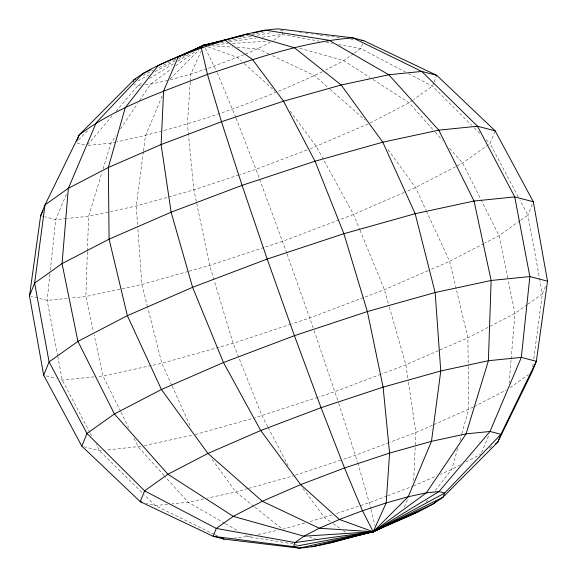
<?xml version="1.0" encoding="UTF-8"?>
<svg xmlns="http://www.w3.org/2000/svg" width="577" height="577" viewBox="0 0 577 577"><rect width="100%" height="100%" fill="white"/><g stroke="black" fill="none" stroke-linecap="round" stroke-linejoin="round"><path stroke-width="0.43" stroke-dasharray="2.88 2.16" d="M87.387 251.94L85.865 296.52L93.38 331.443M87.415 251.053L88.606 216.281L101.985 172.379M413.651 480.641L415.26 445.833M415.303 444.939L415.88 432.447L408.386 381.714M190.266 82.093L187.402 123.911L188.455 134.6M190.331 81.198L190.814 74.08L201.265 50.855M509.102 383.33L511.049 360.019M511.121 359.118L514.944 313.39L508.171 280.191M49.954 273.786L47.148 300.429L57.722 356.189M50.329 270.231L55.666 219.613L67.148 192.451M143.399 151.693L136.23 206.025L137.766 227.417M143.514 150.806L145.512 135.667L162.195 95.97M532.686 366.77L533.278 362.327M533.747 358.771L542.373 293.873L545.9 285.146M457.619 448.517L451.741 469.332L435.296 490.392M459.826 440.713L461.542 434.647M461.788 433.781L468.647 409.504L468.207 366.496M103.038 168.938L110.914 143.118L115.934 135.653M362.594 43.859L360.69 48.562L354.336 53.084M433.738 82.821L432.397 86.146L413.442 99.633M434.077 81.992L436.767 75.349M518.225 196.815L490.017 143.529L495.153 130.842M532.297 204.272L527.912 215.106L539.769 279.708M481.506 452.563L489.26 434.322M404.304 507.183L407.802 499.033M120.456 128.938L137.535 103.579M139.547 100.593L150.604 84.177L171.448 68.923M425.977 502.329L428.718 498.816M87.56 144.849L111.924 116.172M115.984 111.397L138.018 85.454L142.613 82.648M78.544 140.103L88.425 129.775M170.064 78.991L198.697 50.336M175.754 65.764L195.884 51.036M273.693 40.325L281.915 34.469L283.588 30.35L280.076 31.007M353.629 53.589L343.741 60.628L325.673 70.019M412.714 100.153L409.064 102.749L369.064 123.536M488.575 144.56L462.588 163.053L456.212 166.364M519.978 220.753L499.076 235.632L484.716 243.09M520.699 220.241L527.912 215.106L519.913 199.995M527.212 304.656L514.944 313.39L467.918 337.833L439.349 350.253M527.933 304.144L542.373 293.873L539.935 280.595M510.104 387.672L528.33 374.704M489.282 448.192L492.102 446.18M149.493 78.436L174.73 63.008M177.788 61.14L190.792 53.192M137.788 80.975L149.573 74.592M155.069 71.62L175.502 60.556M178.646 58.854L186.501 54.606M270.714 42.006L257.724 48.756L244.828 54.361M322.529 71.649C257.061 102.742 187.929 126.846 116.965 141.812M455.419 166.775L415.563 187.489L404.953 192.105M483.923 243.508L449.627 261.331L428.985 270.303M473.349 407.059L433.19 424.917M474.135 406.648L506.296 389.937M460.381 464.838L451.741 469.332L440.323 474.294M465.877 461.982L480.807 454.222M142.786 75.457L153.222 70.286M158.841 67.509L172.487 60.751M173.288 60.354L175.696 59.157M244.021 54.714L207.742 68.483M368.234 123.896L310.426 148.7M404.138 192.458L353.535 214.464L282.579 241.323L264.764 247.208M428.163 270.663L384.405 289.69L364.282 297.306M438.534 350.607L405.883 364.801L381.678 373.968M432.368 425.278L415.88 432.447L389.893 442.285M413.406 486L436.241 476.068M307.072 149.97L255.936 169.328L239.787 174.672M363.445 297.624L309.799 317.934L291.897 323.848M380.842 374.285L334.927 391.66L318.814 396.99M389.049 442.602L355.519 455.296L342.774 459.508M386.922 496.018L369.547 502.596L335.525 513.847M387.751 495.708L412.577 486.31M206.898 68.764L190.814 74.08L169.638 80.023M238.936 174.954L193.894 189.847L136.23 206.025L88.606 216.281L67.242 218.438M263.92 247.49L209.639 265.442L189.047 271.219M291.046 324.13L233.101 343.293L161.834 363.294L152.169 365.371M317.97 397.272L255.128 417.705M295.172 475.246L341.923 459.79M332.128 514.972L309.084 521.824M188.189 271.457L141.855 284.461L85.865 296.52L70.906 298.028M195.069 434.56L254.269 417.95M247.865 488.611L235.813 491.986L207.237 498.146M248.723 488.366L293.477 475.809M304.807 523.022L282.579 529.26L254.659 507.01M241.258 36.95L248.225 35.406M251.709 34.634L265.651 31.547M167.929 80.448L150.604 84.177L144.733 84.776M116.1 142L110.914 143.118L87.87 145.44M151.289 365.558L102.958 375.966L97.65 376.507M140.846 446.295L105.663 450.147M144.344 445.538L192.458 435.181M203.775 498.889L188.189 502.242L172.162 503.865M251.435 535.968L234.68 538.053M258.359 534.475L278.251 530.191M228.341 40.664L251.139 36.409M257.277 35.262L272.185 32.478M220.659 42.922L225.982 42.186M229.538 41.695L256.174 38.024M262.384 37.166L281.915 34.469L319.088 41.118M140.536 85.194L138.018 85.454L133.922 84.379M66.348 218.532L55.666 219.613L44.826 216.779M67.386 298.381L47.148 300.429L31.172 296.253M94.109 376.86L62.251 380.084L59.719 379.421M101.263 450.594L99.504 450.767L84.372 446.814M167.712 504.312L155.249 505.575L146.075 503.173M216.375 44.436L228.059 43.693M232.553 43.405L268.514 41.104M211.882 45.771L232.553 47.119M237.053 47.408L257.724 48.756L269.113 54.151M299.643 32.42L301.425 32.651M305.889 33.228L307.671 33.459M311.241 33.92L313.022 34.151M316.593 34.613L319.269 34.959M320.156 35.074L325.507 35.767M326.402 35.882L330.859 36.459M331.753 36.575L341.562 37.844M350.484 38.991L353.16 39.337M293.138 543.916L247.973 536.711L244.093 534.475M294.018 544.053L296.679 544.479M326.171 42.388L332.366 43.499M338.562 44.602L360.69 48.562L405.306 71.945M76.914 142.901L85.302 145.094M41.486 215.906L43.989 216.555M46.218 375.894L56.344 378.541M299.744 48.302L343.741 60.628L370.023 77.57M309.265 536.985L315.287 538.723M208.016 46.78L237.573 57.52L241.583 61.126M272.373 55.695L314.674 75.731L329.445 88.714M214.334 534.389L155.249 505.575L144.358 494.864M215.142 534.785L217.572 535.968M408.494 73.618L432.397 86.146L471.654 125.245M224.684 523.281L188.189 502.242L164.705 476.22M225.456 523.728L238.654 531.338M373.023 79.511L409.064 102.749L432.851 129.551M330.253 521.565L324.469 517.504L301.49 486.591M333.145 523.591L340.38 528.662M343.272 530.696L345.435 532.218M253.959 506.455L235.813 491.986L211.059 457.965M330.116 89.305L365.032 119.994M244.259 63.535L275.005 91.202M141.798 492.347L99.504 450.767L96.15 444.413M474.186 127.762L479.884 133.438M486.216 139.749L490.017 143.529M164.106 475.549L138.22 446.858L133.814 437.993M435.231 132.227L442.371 140.269M449.505 148.311L462.588 163.053L480.634 198.942M290.188 111.152L316.297 146.479L353.535 214.464L359.637 229.343M388.083 149.703L415.563 187.489L426.042 210.208M89.875 432.505L62.251 380.084L57.888 357.069M90.293 433.298L91.967 436.472M267.793 426.843L261.987 415.779L233.101 343.293L214.276 280.84M268.204 427.629L288.089 465.545M205.376 48.353L216.938 72.002M481.03 199.743L499.076 235.632L507.991 279.318M120.593 411.415L102.958 375.966L94.13 334.934M120.99 412.216L128.606 427.521M426.417 211.023L449.627 261.331L467.918 337.833L468.199 365.602M171.766 385.234L161.834 363.294L147.784 307.851M172.134 386.042L190.165 425.862M217.284 72.825L235.741 117.383M359.976 230.165L384.405 289.69L389.093 306.091M236.065 118.22L255.936 169.328L286.762 253.108M287.065 253.952L313.838 329.799M314.126 330.643L338.497 402.688M338.771 403.539L357.56 462.177M214.024 279.982L209.639 265.442L196.454 202.152M357.812 463.035L370.975 508.748M389.345 306.957L405.883 364.801L408.256 380.82M147.561 306.986L141.855 284.461L137.831 228.312M371.177 509.621L374.834 525.431M196.274 201.272L193.894 189.847L188.542 135.494"/><path stroke-width="0.87" d="M29.492 295.821L40.65 215.683L45.02 204.893L79.244 134.838L133.951 79.828C154.86 64.097 180.594 56.784 203.789 45.244C228.405 39.625 252.517 30.689 277.847 28.85L352.951 37.873L363.863 40.722L436.767 75.349L495.153 130.842L533.314 201.77L547.508 281.179L536.35 361.317L531.98 372.107L497.756 442.162L443.049 497.172C422.14 512.903 396.406 520.216 373.211 531.756C348.595 537.375 324.483 546.311 299.153 548.15L224.049 539.127L213.137 536.278L140.233 501.651L81.847 446.158L43.686 375.23L29.492 295.821L34.627 283.127L45.02 204.893L68.353 188.29L108.353 167.496L161.12 144.553L221.481 121.704L283.523 101.191L341.187 85.014L388.811 74.758L421.751 71.425L436.767 75.349M76.705 141.113L79.244 134.838C117.412 106.392 163.579 91.584 207.453 74.404C254.919 58.897 302.802 41.695 352.951 37.873L421.751 71.425L477.496 126.233L514.749 196.916L529.852 276.571L521.334 357.387L490.017 431.466L438.982 491.546L373.211 531.756L311.731 546.881M133.287 81.48L133.951 79.828L135.559 79.035M43.686 375.23L49.088 361.894L34.627 283.127L62.056 263.61L109.082 239.166L171.117 212.199L242.073 185.34L315.013 161.221L382.789 142.202L438.78 130.142L477.496 126.233L495.153 130.842M81.847 446.158L86.983 433.471L114.412 413.947L161.437 389.511L223.465 362.536L294.421 335.677L367.361 311.558L435.145 292.539L491.135 280.48L529.852 276.571L547.508 281.179M355.345 535.975L373.211 531.756L386.186 502.92L389.598 453.089L383.106 387.153L367.361 311.558L343.899 233.707L315.013 161.221L283.523 101.191L252.531 59.496L225.052 40.217L203.789 45.244L158.148 65.547L125.259 107.668L108.353 167.496L109.082 239.166L127.373 315.669L161.437 389.511L207.936 453.464L262.326 501.269L319.276 528.243L373.211 531.756L418.852 511.453M40.65 215.683L42.986 210.872M228.038 39.279L203.789 45.244L201.359 48.057L178.3 56.784L163.594 91L161.12 144.553L171.117 212.199L192.595 287.31L223.465 362.536L260.703 430.521L300.66 484.601L339.427 519.48L373.211 531.756L434.135 503.512L435.974 501.564M495.636 443.67L497.756 442.162L500.93 434.315L490.017 431.466L466.086 433.882L431.488 441.333L389.598 453.089L344.512 467.997L300.66 484.601L262.326 501.269L233.259 516.372L216.31 528.438L213.137 536.278L293.412 546.65L299.153 548.15L373.211 531.756L408.206 496.739L431.488 441.333L440.77 370.975L435.145 292.539L415.166 213.706L382.789 142.202L341.187 85.014L294.421 47.74L247.079 34.036L225.052 40.217L201.359 48.057L207.453 74.404L221.481 121.704L242.073 185.34L267.201 259.066L294.421 335.677L321.064 407.672L344.512 467.997L362.486 510.753L373.211 531.756L443.049 497.172L444.716 493.046L500.93 434.315L536.35 361.317L521.334 357.387L488.394 360.719L440.77 370.975L383.106 387.153L321.064 407.672L260.703 430.521L207.936 453.464L167.936 474.251L144.603 490.854L140.233 501.651L141.906 502.084M202.354 46.297L203.789 45.244L209.891 43.895M533.314 201.77L514.749 196.916L474.042 201.034L415.166 213.706L343.899 233.707L267.201 259.066L192.595 287.31L127.373 315.669L77.924 341.368L49.088 361.894L86.983 433.471L144.603 490.854L216.31 528.438L295.085 542.531L373.211 531.756L444.716 493.046L438.982 491.546L426.396 492.823L408.206 496.739L386.186 502.92L362.486 510.753L339.427 519.48L319.276 528.243L303.992 536.184L295.085 542.531L293.412 546.65L373.211 531.756L426.396 492.823L466.086 433.882L488.394 360.719L491.135 280.48L474.042 201.034L438.78 130.142L388.811 74.758L329.027 40.289L265.269 30.119L253.144 33.105M201.496 46.65L203.789 45.244L208.174 44.429M198.286 48.223L203.789 45.244L208.232 44.631M194.16 50.019L203.789 45.244L206.487 45.071M150.986 69.723L142.865 73.488L96.193 122.778L68.353 188.29L62.056 263.61L77.924 341.368L114.412 413.947L167.936 474.251L233.259 516.372L303.992 536.184L373.211 531.756M178.61 56.921L203.789 45.244M393.759 522.084L398.7 520.216M329.921 542.964L345.169 538.68M346.864 538.211L349.402 537.497M229.769 38.854L234.962 37.577M236.693 37.152L241.893 35.875M361.188 40.376L363.863 40.722M221.618 537.944L224.049 539.127"/></g></svg>
